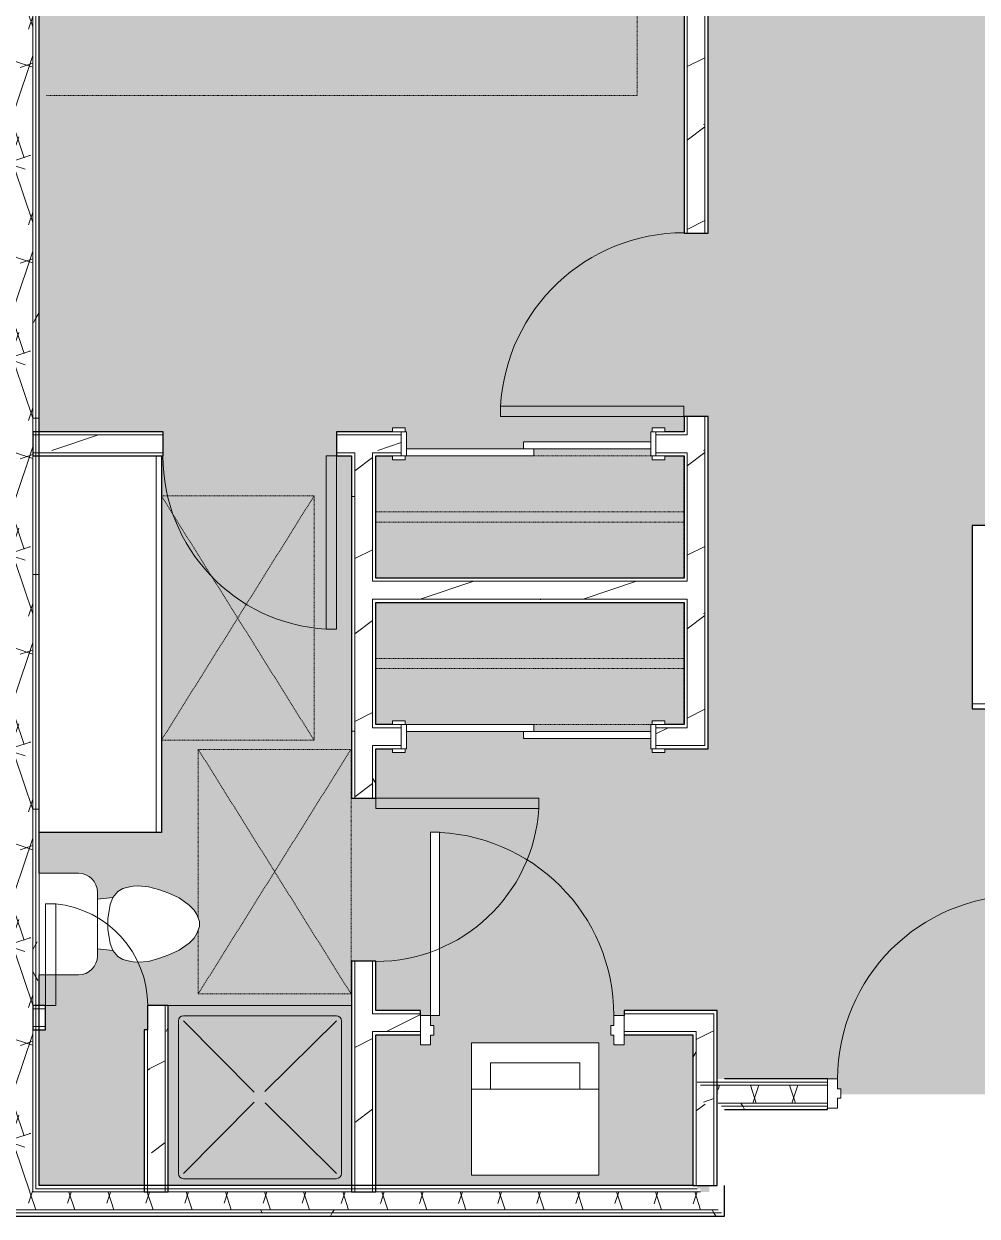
# Model space of a CAD drawing. Header units: inches. Extents: x -4830 to -235, y 9551 to 12852.
# Drawn here: x -2935.5 to -2748.3, y 11716.6 to 11950.7 of the extents above; entities that cross this region are included whole.
import ezdxf

# ---------------------------------------------------------------- set-up
doc = ezdxf.new("R2010")
doc.units = ezdxf.units.IN
doc.header["$MEASUREMENT"] = 0
doc.linetypes.add('Dash', pattern=[0.25, 0.125, -0.125])
for name, color, linetype, lineweight in [('0-1', 7, 'Continuous', 5), ('0-2', 7, 'Continuous', 9), ('0-3', 8, 'Continuous', 9), ('A-AREA-PATT-3', 41, 'Continuous', 9), ('A-DOOR-1', 7, 'Continuous', 9), ('A-DOOR-2', 50, 'Continuous', 13), ('A-DOOR-FRAM-1', 50, 'Continuous', 13), ('A-GENM-HDLN-1', 7, 'Dash', 9), ('A-WALL-1', 250, 'Continuous', 25), ('A-WALL-2', 7, 'Continuous', 9), ('A-WALL-PATT-1', 7, 'Continuous', 9), ('A-WALL-PATT-2', 8, 'Continuous', 9), ('A-WALL-PATT-3', 253, 'Continuous', 9), ('I-FURN-1', 7, 'Continuous', 9), ('I-FURN-HDLN-1', 7, 'Dash', 9), ('I-WALL-1', 250, 'Continuous', 25), ('P-SANR-FIXT-1', 7, 'Continuous', 9), ('Q-CASE-1', 250, 'Continuous', 25), ('Q-CASE-2', 7, 'Continuous', 9), ('Q-CASE-HDLN-1', 7, 'Dash', 9)]:
    doc.layers.add(name, color=color, linetype=linetype, lineweight=lineweight)
pattern_1 = [(0, (0, 0), (61.44, 15.36), [2.534, -43.546, 2.534, -43.546, -245.76]), (0, (0, 0), (61.44, 15.36), [-92.16, 2.534, -89.626, 2.534, -43.546, -107.52]), (0, (0, 0), (61.44, 15.36), [-230.4, 2.534, -28.186, 2.534, -74.266]), (120, (23.04, 7.68), (-44.02215, 45.5286), [2.534, -43.546, 2.534, -43.546, -245.76]), (120, (23.04, 7.68), (-44.02215, 45.5286), [-92.16, 2.534, -89.626, 2.534, -43.546, -107.52]), (120, (23.04, 7.68), (-44.02215, 45.5286), [-230.4, 2.534, -28.186, 2.534, -74.266]), (240, (30.72, 38.4), (-17.41785, -60.8886), [2.534, -43.546, 2.534, -43.546, -245.76]), (240, (30.72, 38.4), (-17.41785, -60.8886), [-92.16, 2.534, -89.626, 2.534, -43.546, -107.52]), (240, (30.72, 38.4), (-17.41785, -60.8886), [-230.4, 2.534, -28.186, 2.534, -74.266])]
pattern_2 = [(216.87, (12.795, 31.987), (95.9612857, 63.9749714), [15.994, -143.942]), (206.565, (31.987, 22.391), (-31.986981, -31.986924), [35.763, -35.763]), (198.435, (31.987, 6.397), (-63.974746, -31.987128), [20.231, -80.922])]
pattern_3 = [(161.57, (0.96, 0.96), (-7.6802237, -0.0009796), [0, -54.643, 6.067, 0]), (18.43, (-0.96, 0.96), (-7.6802237, 0.0009796), [0, -54.643, 6.067, 0]), (108.43, (0.96, 0.96), (3.8382953, -19.2013653), [18.211, -42.499]), (71.57, (-0.96, 0.96), (3.8382953, 19.2013653), [18.211, -42.499])]

# ---------------------------------------------------------------- blocks, each defined once
blk = doc.blocks.new('OD_CW_Base Cabinet - OD_CW_Base Cabinet-1862371-FLOOR PLAN - 3RD FLOOR')
at = {"layer": 'Q-CASE-1'}
for p, q in [((109.34, 24), (0.74, 24)), ((0.74, 24), (0.74, -12)), ((109.34, -12), (109.34, 24)), ((0.74, -12), (109.34, -12))]:
    blk.add_line(p, q, dxfattribs=at)
at = {"layer": 'Q-CASE-2'}
for p, q in [((0.74, -11), (0.74, 24)), ((0.74, 24), (109.34, 24)), ((109.34, 24), (109.34, -11)), ((0.74, -12), (0.74, -11)), ((0.74, -11), (109.34, -11)), ((109.34, -11), (0.74, -11)), ((109.34, -11), (109.34, -12)), ((109.34, -12), (0.74, -12))]:
    blk.add_line(p, q, dxfattribs=at)
blk = doc.blocks.new('Single-Flush - 32_ x 84_-1372863-FLOOR PLAN - 3RD FLOOR')
at = {"layer": 'A-DOOR-1'}
blk.add_arc((16, -2.38), 32.07, 180, 266.4241, dxfattribs=at)
at = {"layer": 'A-DOOR-2'}
for p, q in [((14, -2.38), (14, -34.38)), ((16, -2.38), (14, -2.38)), ((16, -2.38), (16, -34.38)), ((16, -34.38), (14, -34.38))]:
    blk.add_line(p, q, dxfattribs=at)
blk = doc.blocks.new('Stacked Washer and Dryer - 26_x25_ - Private-1352637-FLOOR PLAN - 3RD FLOOR')
at = {"layer": 'P-SANR-FIXT-1'}
for p, q in [((0, 12.5), (26, 12.5)), ((0, 12.5), (0, -12.5)), ((16.90625, 12.5), (16.90625, -12.5)), ((26, 12.5), (26, -12.5)), ((16.90625, 8.75), (22.09375, 8.75)), ((22.09375, 8.75), (22.09375, -8.75)), ((22.09375, -8.75), (16.90625, -8.75)), ((26, -12.5), (0, -12.5))]:
    blk.add_line(p, q, dxfattribs=at)
blk = doc.blocks.new('Single-Flush - 36_ x 84_-1372824-FLOOR PLAN - 3RD FLOOR')
at = {"layer": 'A-DOOR-1'}
blk.add_arc((18, -2.38), 36.07, 180, 266.8211, dxfattribs=at)
at = {"layer": 'A-DOOR-2'}
for p, q in [((16, -2.38), (16, -38.39)), ((18, -2.38), (16, -2.38)), ((18, -2.38), (18, -38.39)), ((18, -38.39), (16, -38.39))]:
    blk.add_line(p, q, dxfattribs=at)
blk = doc.blocks.new('Single-Flush - 34_ x 84_-1372834-FLOOR PLAN - 3RD FLOOR')
at = {"layer": 'A-DOOR-1'}
blk.add_arc((17, -2.38), 34.07, 180, 266.6343, dxfattribs=at)
at = {"layer": 'A-DOOR-2'}
for p, q in [((15, -2.38), (15, -36.38)), ((17, -2.38), (15, -2.38)), ((17, -2.38), (17, -36.38)), ((17, -36.38), (15, -36.38))]:
    blk.add_line(p, q, dxfattribs=at)
blk = doc.blocks.new('FOLDING_SLIDING CLOSET - 48_ x 80_-1372841-FLOOR PLAN - 3RD FLOOR')
at = {"layer": 'A-DOOR-1'}
for p, q in [((-26.75, 3.25), (-24.25, 3.25)), ((-26.75, 2.5), (-26.75, 3.25)), ((-24.25, 2.5), (-26.75, 2.5)), ((-24.25, 3.25), (-24.25, 2.5)), ((24.25, 3.25), (26.75, 3.25)), ((24.25, 2.5), (24.25, 3.25)), ((26.75, 2.5), (24.25, 2.5)), ((26.75, 3.25), (26.75, 2.5)), ((-26.75, -2.25), (-24.25, -2.25)), ((-26.75, -3), (-26.75, -2.25)), ((-24.25, -2.25), (-24.25, -3)), ((24.25, -2.25), (26.75, -2.25)), ((24.25, -3), (24.25, -2.25)), ((26.75, -2.25), (26.75, -3)), ((-24.25, -3), (-26.75, -3)), ((26.75, -3), (24.25, -3))]:
    blk.add_line(p, q, dxfattribs=at)
at = {"layer": 'A-DOOR-2'}
for p, q in [((-1, 0.5), (24, 0.5)), ((-1, -0.88), (-1, 0.5)), ((24, 0.5), (24, -0.88)), ((-24, -0.88), (1, -0.88)), ((-24, -2.25), (-24, -0.88)), ((1, -2.25), (-24, -2.25)), ((24, -0.88), (-1, -0.88)), ((1, -0.88), (1, -2.25))]:
    blk.add_line(p, q, dxfattribs=at)
at = {"layer": 'A-DOOR-FRAM-1'}
for p, q in [((-25, 2.5), (-24, 2.5)), ((-25, -2.25), (-25, 2.5)), ((-24, 2.5), (-24, -2.25)), ((24, 2.5), (25, 2.5)), ((24, -2.25), (24, 2.5)), ((25, 2.5), (25, -2.25)), ((-24, -2.25), (-25, -2.25)), ((25, -2.25), (24, -2.25))]:
    blk.add_line(p, q, dxfattribs=at)
blk = doc.blocks.new('Door-Passage-Single-Flush - 36_ x 84_-1699263-FLOOR PLAN - 3RD FLOOR')
at = {"layer": 'A-DOOR-1'}
blk.add_arc((18, -1.625), 36, 180, 270, dxfattribs=at)
at = {"layer": 'A-DOOR-2'}
for p, q in [((16.25, -1.625), (18, -1.625)), ((16.25, -37.625), (16.25, -1.625)), ((18, -1.625), (18, -37.625)), ((18, -37.625), (16.25, -37.625))]:
    blk.add_line(p, q, dxfattribs=at)
at = {"layer": 'A-DOOR-FRAM-1'}
for p, q in [((-20, 4.125), (-18, 4.125)), ((-20, -1.625), (-20, 4.125)), ((-18, 4.125), (-18, 2.1875)), ((18, 4.125), (20, 4.125)), ((18, 2.1875), (18, 4.125)), ((20, 4.125), (20, -1.625)), ((-18, 2.1875), (-17.375, 2.1875)), ((-18, 0.3125), (-18, -1.625)), ((-17.375, 0.3125), (-18, 0.3125)), ((-17.375, 2.1875), (-17.375, 0.3125)), ((17.375, 2.1875), (18, 2.1875)), ((17.375, 0.3125), (17.375, 2.1875)), ((18, 0.3125), (17.375, 0.3125)), ((18, -1.625), (18, 0.3125)), ((-18, -1.625), (-20, -1.625)), ((20, -1.625), (18, -1.625))]:
    blk.add_line(p, q, dxfattribs=at)
blk = doc.blocks.new('OD_CW_Base Cabinet - OD_CW_Base Cabinet-1869802-FLOOR PLAN - 3RD FLOOR')
at = {"layer": 'Q-CASE-1'}
for p, q in [((0.74, -24), (0.74, 0)), ((0.74, 0), (74.66, 0)), ((74.66, 0), (74.66, -24)), ((74.66, -24), (0.74, -24))]:
    blk.add_line(p, q, dxfattribs=at)
at = {"layer": 'Q-CASE-2'}
for p, q in [((0.74, -1), (0.74, 0)), ((0.74, 0), (74.66, 0)), ((74.66, -1), (0.74, -1)), ((0.74, -24), (0.74, -1)), ((0.74, -1), (74.66, -1)), ((74.66, 0), (74.66, -1)), ((74.66, -1), (74.66, -24)), ((74.66, -24), (0.74, -24))]:
    blk.add_line(p, q, dxfattribs=at)
blk = doc.blocks.new('Toilet-Domestic-3D - Toilet-Domestic-3D-1372870-FLOOR PLAN - 3RD FLOOR')
at = {"layer": 'P-SANR-FIXT-1'}
for p, q in [((-1.87, 11.5), (-0.5, 12)), ((-0.5, 12), (0.5, 12)), ((0.5, 12), (1.87, 11.5)), ((-5.13, 8), (-3.74, 10)), ((-3.74, 10), (-2.74, 11)), ((-2.74, 11), (-1.87, 11.5)), ((1.87, 11.5), (2.74, 11)), ((2.74, 11), (3.74, 10)), ((3.74, 10), (5.13, 8)), ((-6.06, 6), (-5.13, 8)), ((5.13, 8), (6.06, 6)), ((-6.79, 4), (-6.06, 6)), ((6.06, 6), (6.79, 4)), ((-7.33, 1.99), (-6.79, 4)), ((6.79, 4), (7.33, 1.99)), ((-7.5, 0), (-7.33, 1.99)), ((7.33, 1.99), (7.5, 0)), ((-7.41, -1), (-7.5, 0)), ((-7.24, -2), (-7.41, -1)), ((-6.97, -3), (-7.24, -2)), ((7.24, -2), (6.97, -3)), ((7.41, -1), (7.24, -2)), ((7.5, 0), (7.41, -1)), ((-6.4, -4), (-6.97, -3)), ((-5.21, -5), (-6.4, -4)), ((6.4, -4), (5.21, -5)), ((6.97, -3), (6.4, -4)), ((-3.84, -5.5), (-5.21, -5)), ((-4.86, -8.02), (-5.21, -5)), ((-1, -6), (-3.84, -5.5)), ((1, -6), (-1, -6)), ((3.84, -5.5), (1, -6)), ((5.21, -5), (3.84, -5.5)), ((4.86, -8.02), (5.21, -5)), ((6.25, -8.02), (-6.25, -8.02)), ((-9.98, -11.75), (-9.98, -19.48)), ((9.98, -19.48), (9.98, -11.75)), ((-9.98, -19.48), (9.98, -19.48))]:
    blk.add_line(p, q, dxfattribs=at)
for centre, start, end in [((-6.25, -11.75), 90, 180), ((6.25, -11.75), 0, 90)]:
    blk.add_arc(centre, 3.73, start, end, dxfattribs=at)
blk = doc.blocks.new('Shower Base-3D - 36_ x 36_-V48-FLOOR PLAN - 3RD FLOOR')
at = {"layer": 'P-SANR-FIXT-1'}
for p, q in [((18, 18), (-18, 18)), ((-16, -15), (-16, 15)), ((-15, 16), (15, 16)), ((-1.12, 1), (-15, 15)), ((0.97, 1.14), (15, 15)), ((16, 15), (16, -15)), ((-1.13, -0.98), (-15, -15)), ((1.01, -1.11), (15, -15)), ((15, -16), (-15, -16))]:
    blk.add_line(p, q, dxfattribs=at)
for centre, start, end in [((-15, 15), 90, 180), ((15, 15), 360, 90), ((-15, -15), 180, 270), ((15, -15), 270, 0)]:
    blk.add_arc(centre, 1, start, end, dxfattribs=at)
blk = doc.blocks.new('OD_CW_Closet - OD_CW_Closet-V49-FLOOR PLAN - 3RD FLOOR')
at = {"layer": 'Q-CASE-HDLN-1'}
for p, q in [((4.5, 24), (0.74, 24)), ((0.74, 24), (0.74, 0)), ((30.25, 24), (7.25, 24)), ((61.26, 24), (58, 24)), ((61.26, 0), (61.26, 24)), ((0.74, 13), (61.26, 13)), ((0.74, 11), (61.26, 11)), ((0.74, 0), (61.26, 0))]:
    blk.add_line(p, q, dxfattribs=at)
blk = doc.blocks.new('ADA Clearances - 30_x48_-V50-FLOOR PLAN - 3RD FLOOR')
at = {"layer": 'A-GENM-HDLN-1'}
for p, q in [((15, -24), (-15, 24)), ((-15, -24), (15, 24)), ((15, 24), (-15, 24)), ((-15, 24), (-15, -24)), ((15, 11.42), (15, 24)), ((15, -24), (15, 9.18)), ((-15, -24), (15, -24))]:
    blk.add_line(p, q, dxfattribs=at)
blk = doc.blocks.new('ADA Clearances - 30_x48_-V51-FLOOR PLAN - 3RD FLOOR')
at = {"layer": 'A-GENM-HDLN-1'}
for p, q in [((15, -24), (-15, 24)), ((-15, -24), (15, 24)), ((15, 24), (-15, 24)), ((-15, 24), (-15, -24)), ((-15, -24), (15, -24))]:
    blk.add_line(p, q, dxfattribs=at)
blk = doc.blocks.new('Single-Flush - CLOSET-1720256-FLOOR PLAN - 3RD FLOOR')
at = {"layer": 'A-DOOR-1'}
blk.add_arc((10, -2.38), 20.07, 180, 264.2799, dxfattribs=at)
at = {"layer": 'A-DOOR-2'}
for p, q in [((8, -2.38), (8, -22.34)), ((10, -2.38), (8, -2.38)), ((10, -2.38), (10, -22.34)), ((10, -22.34), (8, -22.34))]:
    blk.add_line(p, q, dxfattribs=at)
blk = doc.blocks.new('OD_CW_Closet - OD_CW_Closet-V52-FLOOR PLAN - 3RD FLOOR')
at = {"layer": 'Q-CASE-HDLN-1'}
for p, q in [((61.26, 24), (0.74, 24)), ((0.74, 24), (0.74, 0)), ((61.26, 0), (61.26, 24)), ((0.74, 13), (61.26, 13)), ((0.74, 11), (61.26, 11)), ((0.74, 0), (4.5, 0)), ((7.25, 0), (30.25, 0)), ((58, 0), (61.26, 0))]:
    blk.add_line(p, q, dxfattribs=at)
blk = doc.blocks.new('FOLDING_SLIDING CLOSET - 48_ x 80_-1372832-FLOOR PLAN - 3RD FLOOR')
at = {"layer": 'A-DOOR-1'}
for p, q in [((-24.25, 3), (-26.75, 3)), ((-26.75, 3), (-26.75, 2.25)), ((-24.25, 2.25), (-24.25, 3)), ((26.75, 3), (24.25, 3)), ((24.25, 3), (24.25, 2.25)), ((26.75, 2.25), (26.75, 3)), ((-26.75, 2.25), (-24.25, 2.25)), ((24.25, 2.25), (26.75, 2.25)), ((-24.25, -2.5), (-26.75, -2.5)), ((-26.75, -2.5), (-26.75, -3.25)), ((-26.75, -3.25), (-24.25, -3.25)), ((-24.25, -3.25), (-24.25, -2.5)), ((26.75, -2.5), (24.25, -2.5)), ((24.25, -2.5), (24.25, -3.25)), ((24.25, -3.25), (26.75, -3.25)), ((26.75, -3.25), (26.75, -2.5))]:
    blk.add_line(p, q, dxfattribs=at)
at = {"layer": 'A-DOOR-2'}
for p, q in [((1, 2.25), (-24, 2.25)), ((-24, 2.25), (-24, 0.87)), ((-24, 0.87), (1, 0.87)), ((24, 0.87), (-1, 0.87)), ((-1, 0.87), (-1, -0.5)), ((1, 0.87), (1, 2.25)), ((24, -0.5), (24, 0.87)), ((-1, -0.5), (24, -0.5))]:
    blk.add_line(p, q, dxfattribs=at)
at = {"layer": 'A-DOOR-FRAM-1'}
for p, q in [((-24, 2.25), (-25, 2.25)), ((-25, 2.25), (-25, -2.5)), ((-24, -2.5), (-24, 2.25)), ((24, 2.25), (24, -2.5)), ((25, 2.25), (24, 2.25)), ((25, -2.5), (25, 2.25)), ((-25, -2.5), (-24, -2.5)), ((24, -2.5), (25, -2.5))]:
    blk.add_line(p, q, dxfattribs=at)
blk = doc.blocks.new('Bed-Standard - King 78_ x 80_-1242963-FLOOR PLAN - 3RD FLOOR')
at = {"layer": 'I-FURN-1'}
for p, q in [((49.69, 38.2), (-28.31, 38.2)), ((-28.31, 38.2), (-28.31, -41.8)), ((49.69, -41.8), (49.69, 38.2)), ((-25.31, 36.2), (-25.31, 24.2)), ((-25.31, 36.2), (46.69, 36.2)), ((46.69, 36.2), (46.69, 24.2)), ((49.69, 24.2), (-28.31, 17.63)), ((-25.31, 24.2), (46.69, 24.2)), ((-28.31, -41.8), (49.69, -41.8))]:
    blk.add_line(p, q, dxfattribs=at)
at = {"layer": 'I-FURN-HDLN-1'}
for p, q in [((-64.31, 38.2), (-64.31, -77.8)), ((73.69, -77.8), (73.69, 38.2)), ((-64.31, -77.8), (73.69, -77.8))]:
    blk.add_line(p, q, dxfattribs=at)
blk = doc.blocks.new('CTR - 1st Phase - Unit Layouts_rvt-1-FLOOR PLAN - 3RD FLOOR')
at = {"layer": 'A-WALL-PATT-1'}
h = blk.add_hatch(dxfattribs=at)
h.set_pattern_fill('FP_1', color=256, style=0, pattern_type=2)
h.set_pattern_definition(pattern_1)
h.paths.add_polyline_path([(-2805.25, 11813.16), (-2805.25, 11837.79), (-2805.87, 11837.79), (-2805.87, 11813.16)], flags=0)
h.paths.add_polyline_path([(-2805.87, 11841.29), (-2805.25, 11841.29), (-2805.25, 11866.54), (-2805.87, 11866.54), (-2805.87, 11841.91)], flags=0)
h.paths.add_polyline_path([(-2805.25, 11870.04), (-2805.25, 11873.66), (-2805.87, 11873.66), (-2805.87, 11870.04)], flags=0)
h.paths.add_polyline_path([(-2805.25, 11909.66), (-2805.25, 12110.34), (-2805.87, 12110.34), (-2805.87, 11909.66)], flags=0)
h = blk.add_hatch(dxfattribs=at)
h.set_pattern_fill('FP_1', color=256, style=0, pattern_type=2)
h.set_pattern_definition(pattern_1)
h.paths.add_polyline_path([(-2801.12, 11809.04), (-2801.12, 11873.66), (-2801.75, 11873.66), (-2801.75, 11809.04), (-2801.16, 11809.04)], flags=0)
h.paths.add_polyline_path([(-2801.12, 11909.66), (-2801.12, 12110.34), (-2801.75, 12110.34), (-2801.75, 11909.66)], flags=0)
h = blk.add_hatch(dxfattribs=at)
h.set_pattern_fill('FP_1', color=256, style=0, pattern_type=2)
h.set_pattern_definition(pattern_1)
h.paths.add_polyline_path([(-2870.52, 11722.64), (-2870.52, 11766.71), (-2871.15, 11766.71), (-2871.15, 11722.64), (-2870.54, 11722.64)], flags=0)
h.paths.add_polyline_path([(-2871.15, 11798.71), (-2870.52, 11798.71), (-2870.52, 11865.91), (-2871.15, 11865.91), (-2871.15, 11805.6)], flags=0)
h = blk.add_hatch(dxfattribs=at)
h.set_pattern_fill('FP_1', color=256, style=0, pattern_type=2)
h.set_pattern_definition(pattern_1)
h.paths.add_polyline_path([(-2867.02, 11722.64), (-2866.4, 11722.64), (-2866.4, 11752.89), (-2867.02, 11752.89), (-2867.02, 11752.64)], flags=0)
h.paths.add_polyline_path([(-2866.4, 11756.39), (-2866.4, 11766.71), (-2867.02, 11766.71), (-2867.02, 11756.39)], flags=0)
h.paths.add_polyline_path([(-2867.02, 11798.71), (-2866.4, 11798.71), (-2866.4, 11809.04), (-2867.02, 11809.04), (-2867.02, 11805.6)], flags=0)
h.paths.add_polyline_path([(-2866.4, 11812.54), (-2866.4, 11837.79), (-2867.02, 11837.79), (-2867.02, 11812.54)], flags=0)
h.paths.add_polyline_path([(-2866.4, 11841.29), (-2866.4, 11865.91), (-2867.02, 11865.91), (-2867.02, 11841.29)], flags=0)
h = blk.add_hatch(dxfattribs=at)
h.set_pattern_fill('FP_1', color=256, style=0, pattern_type=2)
h.set_pattern_definition(pattern_1)
h.paths.add_polyline_path([(-2828.02, 11837.16), (-2805.87, 11837.16), (-2805.87, 11837.79), (-2866.4, 11837.79), (-2866.4, 11837.16), (-2835.39, 11837.16)], flags=0)
h = blk.add_hatch(dxfattribs=at)
h.set_pattern_fill('FP_1', color=256, style=0, pattern_type=2)
h.set_pattern_definition(pattern_1)
h.paths.add_polyline_path([(-2907.77, 11722.64), (-2907.15, 11722.64), (-2907.15, 11757.99), (-2907.77, 11757.99), (-2907.77, 11752.89)], flags=0)
h = blk.add_hatch(dxfattribs=at)
h.set_pattern_fill('FP_1', color=256, style=0, pattern_type=2)
h.set_pattern_definition(pattern_1)
h.paths.add_polyline_path([(-2804.12, 11722.64), (-2803.5, 11722.64), (-2803.5, 11752.26), (-2804.12, 11752.26), (-2804.12, 11722.86)], flags=0)
at = {"layer": 'A-WALL-PATT-2'}
h = blk.add_hatch(dxfattribs=at)
h.set_pattern_fill('FP_2', color=256, style=0, pattern_type=2)
h.set_pattern_definition(pattern_2)
h.paths.add_polyline_path([(-2801.75, 11812.54), (-2801.75, 11873.66), (-2805.25, 11873.66), (-2805.23, 11812.54)], flags=0)
h.paths.add_polyline_path([(-2805.25, 11909.66), (-2801.75, 11909.66), (-2801.75, 12110.34), (-2805.25, 12110.34), (-2805.25, 11959.22)], flags=0)
h = blk.add_hatch(dxfattribs=at)
h.set_pattern_fill('FP_2', color=256, style=0, pattern_type=2)
h.set_pattern_definition(pattern_2)
h.paths.add_polyline_path([(-2805.25, 11866.54), (-2805.25, 11870.04), (-2811.39, 11870.04), (-2811.39, 11866.54), (-2805.87, 11866.54)], flags=0)
h.paths.add_polyline_path([(-2861.39, 11866.54), (-2861.39, 11870.04), (-2874.15, 11870.04), (-2874.15, 11866.54), (-2863.14, 11866.54)], flags=0)
h.paths.add_polyline_path([(-2908.15, 11866.54), (-2908.15, 11870.04), (-2932.52, 11870.04), (-2932.52, 11866.54), (-2909.52, 11866.54)], flags=0)
h = blk.add_hatch(dxfattribs=at)
h.set_pattern_fill('FP_2', color=256, style=0, pattern_type=2)
h.set_pattern_definition(pattern_2)
h.paths.add_polyline_path([(-2870.52, 11721.39), (-2867.02, 11721.39), (-2867.02, 11766.71), (-2870.52, 11766.71), (-2870.52, 11754.39)], flags=0)
h.paths.add_polyline_path([(-2867.02, 11798.71), (-2867.02, 11866.54), (-2870.52, 11866.54), (-2870.52, 11798.71)], flags=0)
h = blk.add_hatch(dxfattribs=at)
h.set_pattern_fill('FP_2', color=256, style=0, pattern_type=2)
h.set_pattern_definition(pattern_2)
h.paths.add_polyline_path([(-2805.87, 11837.79), (-2805.25, 11837.79), (-2805.25, 11841.29), (-2867.02, 11841.29), (-2867.02, 11837.79), (-2828.02, 11837.79)], flags=0)
h = blk.add_hatch(dxfattribs=at)
h.set_pattern_fill('FP_2', color=256, style=0, pattern_type=2)
h.set_pattern_definition(pattern_2)
h.paths.add_polyline_path([(-2811.39, 11809.04), (-2801.75, 11809.04), (-2801.75, 11812.54), (-2811.39, 11812.54)], flags=0)
h.paths.add_polyline_path([(-2861.39, 11809.04), (-2861.39, 11812.54), (-2867.02, 11812.54), (-2867.02, 11809.04), (-2863.14, 11809.04)], flags=0)
h = blk.add_hatch(dxfattribs=at)
h.set_pattern_fill('FP_2', color=256, style=0, pattern_type=2)
h.set_pattern_definition(pattern_2)
h.paths.add_polyline_path([(-2907.77, 11721.39), (-2907.77, 11757.99), (-2911.27, 11757.99), (-2911.27, 11721.39)], flags=0)
h = blk.add_hatch(dxfattribs=at)
h.set_pattern_fill('FP_2', color=256, style=0, pattern_type=2)
h.set_pattern_definition(pattern_2)
h.paths.add_polyline_path([(-2817.64, 11752.89), (-2800, 11752.89), (-2800, 11756.39), (-2817.64, 11756.39), (-2817.64, 11754.08)], flags=0)
h.paths.add_polyline_path([(-2866.4, 11752.89), (-2857.64, 11752.89), (-2857.64, 11756.39), (-2867.02, 11756.34), (-2867.02, 11752.89)], flags=0)
h = blk.add_hatch(dxfattribs=at)
h.set_pattern_fill('FP_2', color=256, style=0, pattern_type=2)
h.set_pattern_definition(pattern_2)
h.paths.add_polyline_path([(-2803.5, 11722.64), (-2800, 11722.64), (-2800, 11752.89), (-2803.5, 11752.89), (-2803.5, 11728.79)], flags=0)
at = {"layer": 'A-WALL-1'}
for p, q in [((-2805.87, 12110.34), (-2805.87, 11909.66)), ((-2801.12, 11909.66), (-2801.12, 12110.34)), ((-2805.87, 11909.66), (-2801.12, 11909.66)), ((-2805.87, 11873.66), (-2805.87, 11870.66)), ((-2801.12, 11873.66), (-2805.87, 11873.66)), ((-2801.12, 11813.16), (-2801.12, 11873.66)), ((-2908.15, 11870.66), (-2933.77, 11870.66)), ((-2933.77, 11870.66), (-2933.77, 11865.91)), ((-2908.15, 11865.91), (-2908.15, 11870.66)), ((-2863.14, 11870.66), (-2874.15, 11870.66)), ((-2874.15, 11870.66), (-2874.15, 11865.91)), ((-2805.87, 11870.66), (-2809.64, 11870.66)), ((-2933.77, 11865.91), (-2932.52, 11865.91)), ((-2908.52, 11865.91), (-2908.15, 11865.91)), ((-2874.15, 11865.91), (-2871.15, 11865.91)), ((-2871.15, 11865.91), (-2871.15, 11798.71)), ((-2866.4, 11841.91), (-2866.4, 11865.91)), ((-2866.4, 11865.91), (-2863.14, 11865.91)), ((-2809.64, 11865.91), (-2805.87, 11865.91)), ((-2805.87, 11865.91), (-2805.87, 11841.91)), ((-2805.87, 11841.91), (-2866.4, 11841.91)), ((-2866.4, 11813.16), (-2866.4, 11837.16)), ((-2866.4, 11837.16), (-2805.87, 11837.16)), ((-2805.87, 11837.16), (-2805.87, 11813.16)), ((-2863.14, 11813.16), (-2866.4, 11813.16)), ((-2805.87, 11813.16), (-2809.64, 11813.16)), ((-2801.12, 11809.04), (-2801.12, 11813.16)), ((-2866.4, 11808.41), (-2863.14, 11808.41)), ((-2866.4, 11798.71), (-2866.4, 11808.41)), ((-2809.64, 11808.41), (-2801.12, 11808.41)), ((-2801.12, 11808.41), (-2801.12, 11809.04)), ((-2871.15, 11798.71), (-2866.4, 11798.71)), ((-2866.4, 11766.71), (-2871.15, 11766.71)), ((-2871.15, 11766.71), (-2871.15, 11721.39)), ((-2866.4, 11757.01), (-2866.4, 11766.71)), ((-2931.27, 11757.99), (-2933.77, 11757.99)), ((-2933.77, 11757.99), (-2933.77, 11753.24)), ((-2931.27, 11753.24), (-2931.27, 11757.99)), ((-2907.15, 11757.99), (-2911.27, 11757.99)), ((-2911.27, 11757.99), (-2911.27, 11753.24)), ((-2907.15, 11721.39), (-2907.15, 11757.99)), ((-2857.64, 11757.01), (-2866.4, 11757.01)), ((-2857.64, 11756.01), (-2857.64, 11757.01)), ((-2799.37, 11757.01), (-2817.64, 11757.01)), ((-2817.64, 11757.01), (-2817.64, 11756.01)), ((-2799.37, 11756.39), (-2799.37, 11757.01)), ((-2799.37, 11752.26), (-2799.37, 11756.39)), ((-2933.77, 11753.24), (-2931.27, 11753.24)), ((-2911.27, 11753.24), (-2911.9, 11753.24)), ((-2911.9, 11753.24), (-2911.9, 11721.39)), ((-2866.4, 11721.39), (-2866.4, 11752.26)), ((-2866.4, 11752.26), (-2857.64, 11752.26)), ((-2817.64, 11752.26), (-2804.12, 11752.26)), ((-2804.12, 11752.26), (-2804.12, 11722.64)), ((-2799.37, 11722.64), (-2799.37, 11752.26)), ((-2804.12, 11722.64), (-2799.37, 11722.64)), ((-2911.9, 11721.39), (-2907.15, 11721.39)), ((-2871.15, 11721.39), (-2866.4, 11721.39))]:
    blk.add_line(p, q, dxfattribs=at)
at = {"layer": 'A-WALL-2'}
for p, q in [((-2805.25, 11909.66), (-2805.25, 12110.34)), ((-2801.75, 11909.66), (-2801.75, 12110.34)), ((-2805.25, 11870.04), (-2805.25, 11873.66)), ((-2801.75, 11813.16), (-2801.75, 11873.66)), ((-2933.77, 11870.04), (-2908.15, 11870.04)), ((-2874.15, 11870.04), (-2861.39, 11870.04)), ((-2811.39, 11870.04), (-2805.87, 11870.04)), ((-2805.25, 11870.04), (-2805.87, 11870.04)), ((-2933.77, 11866.54), (-2908.15, 11866.54)), ((-2874.15, 11866.54), (-2870.52, 11866.54)), ((-2870.52, 11865.91), (-2870.52, 11866.54)), ((-2870.52, 11865.91), (-2870.52, 11798.71)), ((-2867.02, 11865.91), (-2867.02, 11866.54)), ((-2867.02, 11866.54), (-2861.39, 11866.54)), ((-2867.02, 11865.91), (-2867.02, 11841.29)), ((-2811.39, 11866.54), (-2805.87, 11866.54)), ((-2805.25, 11866.54), (-2805.87, 11866.54)), ((-2805.25, 11841.29), (-2805.25, 11866.54)), ((-2867.02, 11841.29), (-2866.4, 11841.29)), ((-2866.4, 11841.29), (-2805.87, 11841.29)), ((-2805.25, 11841.29), (-2805.87, 11841.29)), ((-2867.02, 11837.79), (-2867.02, 11812.54)), ((-2867.02, 11837.79), (-2866.4, 11837.79)), ((-2866.4, 11837.79), (-2805.87, 11837.79)), ((-2805.25, 11837.79), (-2805.87, 11837.79)), ((-2805.25, 11813.16), (-2805.25, 11837.79)), ((-2805.25, 11813.16), (-2805.25, 11812.54)), ((-2801.75, 11813.16), (-2801.75, 11812.54)), ((-2867.02, 11812.54), (-2866.4, 11812.54)), ((-2861.39, 11812.54), (-2866.4, 11812.54)), ((-2805.25, 11812.54), (-2811.39, 11812.54)), ((-2801.75, 11812.54), (-2801.75, 11809.04)), ((-2867.02, 11809.04), (-2866.4, 11809.04)), ((-2867.02, 11809.04), (-2867.02, 11798.71)), ((-2861.39, 11809.04), (-2866.4, 11809.04)), ((-2801.75, 11809.04), (-2811.39, 11809.04)), ((-2870.52, 11766.71), (-2870.52, 11721.39)), ((-2867.02, 11766.71), (-2867.02, 11756.39)), ((-2931.27, 11757.36), (-2933.77, 11757.36)), ((-2907.77, 11757.99), (-2907.77, 11721.39)), ((-2867.02, 11756.39), (-2866.4, 11756.39)), ((-2857.64, 11756.39), (-2866.4, 11756.39)), ((-2800, 11756.39), (-2817.64, 11756.39)), ((-2800, 11756.39), (-2800, 11752.89)), ((-2931.27, 11753.86), (-2933.77, 11753.86)), ((-2911.27, 11753.24), (-2911.27, 11721.39)), ((-2867.02, 11752.89), (-2867.02, 11721.39)), ((-2867.02, 11752.89), (-2866.4, 11752.89)), ((-2857.64, 11752.89), (-2866.4, 11752.89)), ((-2803.5, 11752.89), (-2817.64, 11752.89)), ((-2803.5, 11752.89), (-2803.5, 11752.26)), ((-2803.5, 11752.26), (-2803.5, 11722.64)), ((-2800, 11752.89), (-2800, 11752.26)), ((-2800, 11752.26), (-2800, 11722.64))]:
    blk.add_line(p, q, dxfattribs=at)
at = {"layer": '0-2'}
for name, p, rotation in [('Bed-Standard - King 78_ x 80_-1242963-FLOOR PLAN - 3RD FLOOR', (-2892.88, 12000.98), 89.99999999996656), ('Single-Flush - 36_ x 84_-1372824-FLOOR PLAN - 3RD FLOOR', (-2803.5, 11891.66), 269.9999999999853), ('OD_CW_Base Cabinet - OD_CW_Base Cabinet-1869802-FLOOR PLAN - 3RD FLOOR', (-2908.52, 11866.65), 269.9999999999879), ('OD_CW_Closet - OD_CW_Closet-V52-FLOOR PLAN - 3RD FLOOR', (-2805.14, 11865.91), 180), ('ADA Clearances - 30_x48_-V51-FLOOR PLAN - 3RD FLOOR', (-2893.52, 11834.07), 180), ('OD_CW_Closet - OD_CW_Closet-V49-FLOOR PLAN - 3RD FLOOR', (-2805.14, 11837.16), 180), ('ADA Clearances - 30_x48_-V50-FLOOR PLAN - 3RD FLOOR', (-2886.27, 11784.29), 180), ('Single-Flush - 32_ x 84_-1372863-FLOOR PLAN - 3RD FLOOR', (-2868.77, 11782.71), 89.99999999998086), ('Door-Passage-Single-Flush - 36_ x 84_-1699263-FLOOR PLAN - 3RD FLOOR', (-2837.64, 11754.39), 180), ('Toilet-Domestic-3D - Toilet-Domestic-3D-1372870-FLOOR PLAN - 3RD FLOOR', (-2913.05, 11773.99), 269.9999999999866), ('Single-Flush - CLOSET-1720256-FLOOR PLAN - 3RD FLOOR', (-2921.27, 11755.61), 180), ('Stacked Washer and Dryer - 26_x25_ - Private-1352637-FLOOR PLAN - 3RD FLOOR', (-2835.1, 11724.68), 89.99999999999444)]:
    blk.add_blockref(name, p, dxfattribs=dict(at, rotation=rotation))
for name, p in [('FOLDING_SLIDING CLOSET - 48_ x 80_-1372841-FLOOR PLAN - 3RD FLOOR', (-2836.39, 11868.16)), ('Single-Flush - 34_ x 84_-1372834-FLOOR PLAN - 3RD FLOOR', (-2891.15, 11868.29)), ('OD_CW_Base Cabinet - OD_CW_Base Cabinet-1862371-FLOOR PLAN - 3RD FLOOR', (-2750.04, 11828.26)), ('FOLDING_SLIDING CLOSET - 48_ x 80_-1372832-FLOOR PLAN - 3RD FLOOR', (-2836.39, 11810.91)), ('Shower Base-3D - 36_ x 36_-V48-FLOOR PLAN - 3RD FLOOR', (-2889.15, 11739.99))]:
    blk.add_blockref(name, p, dxfattribs=at)
blk = doc.blocks.new('HOLLOW METAL - UNIT DOOR-1956233-FLOOR PLAN - 3RD FLOOR')
at = {"layer": 'A-DOOR-1'}
blk.add_arc((18, 3.25), 36, 90, 180, dxfattribs=at)
at = {"layer": 'A-DOOR-2'}
for p, q in [((18, 39.25), (16.25, 39.25)), ((16.25, 39.25), (16.25, 3.25)), ((18, 3.25), (18, 39.25)), ((16.25, 3.25), (18, 3.25))]:
    blk.add_line(p, q, dxfattribs=at)
at = {"layer": 'A-DOOR-FRAM-1'}
for p, q in [((-18, 3.25), (-20, 3.25)), ((-20, 3.25), (-20, -2.5)), ((-18, 1.3125), (-18, 3.25)), ((18, 3.25), (18, 1.3125)), ((20, 3.25), (18, 3.25)), ((20, -2.5), (20, 3.25)), ((-17.375, 1.3125), (-18, 1.3125)), ((-17.375, -0.5625), (-17.375, 1.3125)), ((18, 1.3125), (17.375, 1.3125)), ((17.375, 1.3125), (17.375, -0.5625)), ((-18, -2.5), (-18, -0.5625)), ((-18, -0.5625), (-17.375, -0.5625)), ((17.375, -0.5625), (18, -0.5625)), ((18, -0.5625), (18, -2.5)), ((-20, -2.5), (-18, -2.5)), ((18, -2.5), (20, -2.5))]:
    blk.add_line(p, q, dxfattribs=at)
blk = doc.blocks.new('CTR - 1st Phase - Common Walls_rvt-1-FLOOR PLAN - 3RD FLOOR')
at = {"layer": 'A-AREA-PATT-3'}
h = blk.add_hatch(color=256, dxfattribs=at)
h.paths.add_polyline_path([(-2800.9, 11721.39), (-2800.9, 11722.64), (-2803.27, 11722.64), (-2803.27, 11722.01), (-2802.65, 11722.01), (-2802.65, 11721.39)], flags=0)
h.paths.add_polyline_path([(-2713.14, 11722.64), (-2694.95, 11722.64), (-2694.95, 11724.64), (-2730.7, 11724.64), (-2730.7, 11722.64), (-2721.55, 11722.64)], flags=0)
h.paths.add_polyline_path([(-2739.7, 11743.59), (-2741.45, 11743.59), (-2741.45, 11779.59), (-2739.7, 11779.59), (-2739.7, 11744.84)], flags=0)
h.paths.add_polyline_path([(-2916.25, 11722.64), (-2911.9, 11722.64), (-2911.9, 11753.24), (-2911.27, 11753.24), (-2911.27, 11757.99), (-2907.15, 11757.99), (-2907.15, 11722.64), (-2871.15, 11722.64), (-2871.15, 11766.71), (-2866.4, 11766.71), (-2866.4, 11757.01), (-2857.64, 11757.01), (-2857.64, 11756.01), (-2855.64, 11756.01), (-2855.64, 11754.08), (-2855.01, 11754.08), (-2855.01, 11752.2), (-2855.64, 11752.2), (-2855.64, 11750.26), (-2857.64, 11750.26), (-2857.64, 11752.26), (-2866.4, 11752.26), (-2866.4, 11722.64), (-2804.12, 11722.64), (-2804.12, 11752.26), (-2817.64, 11752.2), (-2817.64, 11750.26), (-2819.64, 11750.26), (-2819.64, 11752.2), (-2820.26, 11752.2), (-2820.26, 11754.08), (-2819.64, 11754.08), (-2819.64, 11756.01), (-2817.64, 11756.01), (-2817.64, 11757.01), (-2799.37, 11757.01), (-2799.37, 11743.59), (-2775.7, 11743.59), (-2775.7, 11741.65), (-2775.07, 11741.65), (-2775.07, 11740.59), (-2740.32, 11740.59), (-2740.32, 11741.65), (-2739.7, 11741.65), (-2739.7, 11743.59), (-2730.7, 11743.59), (-2730.7, 11754.64), (-2694.95, 11754.64), (-2694.95, 11746.64), (-2664.7, 11746.64), (-2664.7, 11761.17), (-2665.07, 11761.17), (-2665.07, 11785.17), (-2664.7, 11785.17), (-2664.7, 11816.26), (-2722.7, 11816.26), (-2722.75, 11814.78), (-2722.9, 11814.64), (-2723.79, 11814.62), (-2723.79, 11814.39), (-2726.41, 11814.39), (-2726.41, 11814.14), (-2727.01, 11814.14), (-2727.01, 11814.39), (-2727.6, 11814.39), (-2727.6, 11814.14), (-2728.19, 11814.14), (-2728.19, 11814.39), (-2728.78, 11814.39), (-2728.78, 11814.14), (-2729.37, 11814.14), (-2729.37, 11814.39), (-2729.96, 11814.39), (-2729.96, 11814.14), (-2730.55, 11814.14), (-2730.55, 11814.39), (-2740.04, 11814.39), (-2740.04, 11814.14), (-2741.74, 11814.14), (-2741.74, 11814.39), (-2745.61, 11814.39), (-2745.61, 11814.64), (-2746.5, 11814.64), (-2746.7, 11814.84), (-2746.7, 11816.26), (-2749.3, 11816.26), (-2749.3, 11852.26), (-2741.75, 11852.26), (-2741.75, 11859.34), (-2725.25, 11859.34), (-2725.25, 11852.26), (-2712.63, 11852.26), (-2712.63, 11859.34), (-2696.13, 11859.34), (-2696.13, 11852.26), (-2682.51, 11852.26), (-2682.51, 11859.34), (-2666.01, 11859.34), (-2666.01, 11852.26), (-2640.92, 11852.26), (-2640.9, 11853.04), (-2640.7, 11860.98), (-2640.7, 11965.7), (-2656.82, 11965.7), (-2656.82, 11983.7), (-2652.82, 11983.7), (-2652.82, 12019.7), (-2656.82, 12019.7), (-2656.82, 12037.7), (-2640.7, 12037.7), (-2640.7, 12076.46), (-2642.24, 12078.54), (-2642.24, 12080.06), (-2646.55, 12080.06), (-2646.55, 12109.71), (-2676.51, 12109.71), (-2676.51, 12113.09), (-2714.54, 12113.09), (-2714.54, 12109.71), (-2714.91, 12109.71), (-2714.91, 12113.09), (-2752.94, 12113.09), (-2752.94, 12109.71), (-2801.12, 12109.71), (-2801.12, 11909.66), (-2805.87, 11909.66), (-2805.87, 12077.44), (-2809.44, 12077.44), (-2809.44, 12082.19), (-2805.87, 12082.19), (-2805.87, 12109.71), (-2830.11, 12109.71), (-2830.11, 12113.59), (-2832.11, 12113.59), (-2832.11, 12114.15), (-2866.14, 12114.15), (-2866.14, 12113.59), (-2868.14, 12113.59), (-2868.14, 12109.81), (-2865.89, 12109.81), (-2865.89, 12082.19), (-2863.87, 12082.19), (-2863.87, 12077.44), (-2870.64, 12077.44), (-2870.64, 12109.81), (-2868.51, 12109.81), (-2868.51, 12113.09), (-2906.54, 12113.09), (-2906.54, 12109.71), (-2932.52, 12109.71), (-2932.52, 11870.66), (-2908.15, 11870.66), (-2908.15, 11865.91), (-2908.52, 11865.91), (-2908.52, 11791.99), (-2932.52, 11791.99), (-2932.52, 11783.97), (-2924.8, 11783.97), (-2923.83, 11783.84), (-2922.93, 11783.47), (-2922.16, 11782.87), (-2921.57, 11782.1), (-2921.2, 11781.2), (-2921.07, 11779.61), (-2921.07, 11778.85), (-2918.05, 11779.2), (-2917.05, 11780.39), (-2916.05, 11780.96), (-2914.54, 11781.32), (-2913.05, 11781.49), (-2911.06, 11781.32), (-2908.52, 11780.59), (-2906.94, 11780), (-2905.05, 11779.12), (-2903.05, 11777.73), (-2902.05, 11776.73), (-2901.55, 11775.86), (-2901.05, 11774.49), (-2901.05, 11773.49), (-2901.55, 11772.12), (-2902.05, 11771.25), (-2903.05, 11770.25), (-2905.05, 11768.86), (-2907.77, 11767.67), (-2909.05, 11767.2), (-2911.27, 11766.64), (-2913.05, 11766.49), (-2914.54, 11766.66), (-2915.82, 11766.96), (-2916.05, 11767.02), (-2917.05, 11767.59), (-2918.05, 11768.78), (-2921.07, 11769.13), (-2921.07, 11767.74), (-2921.2, 11766.77), (-2921.57, 11765.88), (-2922.16, 11765.1), (-2922.93, 11764.51), (-2923.83, 11764.14), (-2924.8, 11764.01), (-2932.52, 11764.01), (-2932.52, 11757.99), (-2931.27, 11757.99), (-2931.27, 11753.24), (-2932.52, 11753.24), (-2932.52, 11722.64), (-2931.27, 11722.64)], flags=0)
h.paths.add_polyline_path([(-2822.6, 11724.68), (-2847.6, 11724.68), (-2847.6, 11750.68), (-2822.6, 11750.68), (-2822.6, 11728.79)], flags=0)
h.paths.add_polyline_path([(-2799.37, 11740.59), (-2799.15, 11740.59), (-2799.15, 11742.34), (-2799.37, 11742.34), (-2799.37, 11741.71)], flags=0)
h.paths.add_polyline_path([(-2853.89, 11756.01), (-2855.64, 11756.01), (-2855.64, 11792.01), (-2853.89, 11792.01), (-2853.89, 11756.39)], flags=0)
h.paths.add_polyline_path([(-2866.4, 11798.71), (-2871.15, 11798.71), (-2871.15, 11865.91), (-2874.15, 11865.91), (-2874.15, 11870.66), (-2863.14, 11870.66), (-2863.14, 11871.41), (-2860.64, 11871.41), (-2860.64, 11870.66), (-2860.39, 11870.66), (-2860.39, 11867.29), (-2837.39, 11867.29), (-2837.39, 11868.66), (-2812.39, 11868.66), (-2812.39, 11870.66), (-2812.14, 11870.66), (-2812.14, 11871.41), (-2809.64, 11871.41), (-2809.64, 11870.66), (-2805.87, 11870.66), (-2805.87, 11873.66), (-2801.12, 11873.66), (-2801.12, 11808.41), (-2809.64, 11808.41), (-2809.64, 11807.66), (-2812.14, 11807.66), (-2812.14, 11808.41), (-2812.39, 11808.41), (-2812.39, 11810.41), (-2837.39, 11810.41), (-2837.39, 11811.79), (-2860.39, 11811.79), (-2860.39, 11808.41), (-2860.64, 11808.41), (-2860.64, 11807.66), (-2863.14, 11807.66), (-2863.14, 11808.41), (-2866.4, 11808.41), (-2866.4, 11805.6)], flags=0)
h.paths.add_polyline_path([(-2826.56, 11811.79), (-2812.39, 11811.79), (-2812.39, 11813.16), (-2812.14, 11813.16), (-2812.14, 11813.91), (-2809.64, 11813.91), (-2809.64, 11813.16), (-2805.87, 11813.16), (-2805.87, 11837.16), (-2866.4, 11837.16), (-2866.4, 11813.16), (-2863.14, 11813.16), (-2863.14, 11813.91), (-2860.64, 11813.91), (-2860.64, 11813.16), (-2835.39, 11813.16), (-2835.39, 11811.79), (-2828.02, 11811.79)], flags=0)
h.paths.add_polyline_path([(-2828.02, 11841.91), (-2805.87, 11841.91), (-2805.87, 11865.91), (-2809.64, 11865.91), (-2809.64, 11865.16), (-2812.14, 11865.16), (-2812.14, 11865.91), (-2812.39, 11865.91), (-2812.39, 11867.29), (-2835.39, 11867.29), (-2835.39, 11865.91), (-2860.64, 11865.91), (-2860.64, 11865.16), (-2863.14, 11865.16), (-2863.14, 11865.91), (-2866.4, 11865.91), (-2866.4, 11841.91), (-2837.41, 11841.91)], flags=0)
h.paths.add_polyline_path([(-2675.48, 11909.13), (-2701.77, 11909.13), (-2701.77, 11944.13), (-2695.77, 11944.13), (-2695.77, 11945.13), (-2659.77, 11945.13), (-2659.77, 11944.13), (-2653.77, 11944.13), (-2653.77, 11909.13), (-2671.22, 11909.13)], flags=0)
h.paths.add_polyline_path([(-2930.59, 11952.73), (-2930.59, 11970.73), (-2912.59, 11970.73), (-2912.59, 11952.73)], flags=0)
h.paths.add_polyline_path([(-2725.42, 11956.19), (-2741.1, 11956.19), (-2741.1, 12040.19), (-2706.1, 12040.19), (-2706.1, 12034.19), (-2705.1, 12034.19), (-2705.1, 11962.19), (-2706.1, 11962.19), (-2706.1, 11956.19), (-2725.28, 11956.19)], flags=0)
h.paths.add_polyline_path([(-2912.59, 11972.66), (-2931.09, 11972.66), (-2931.09, 12050.66), (-2851.09, 12050.66), (-2851.09, 11972.66), (-2884.53, 11972.66)], flags=0)
h.paths.add_polyline_path([(-2695.77, 12053.26), (-2695.77, 12054.26), (-2701.77, 12054.26), (-2701.77, 12089.26), (-2653.77, 12089.26), (-2653.77, 12054.26), (-2659.77, 12054.26), (-2659.77, 12053.26)], flags=0)
h.paths.add_polyline_path([(-2914.09, 12054.66), (-2930.59, 12054.66), (-2930.59, 12072.66), (-2912.59, 12072.66), (-2912.59, 12054.66)], flags=0)
h.paths.add_polyline_path([(-2833.77, 12077.44), (-2833.87, 12077.44), (-2833.87, 12082.19), (-2829.44, 12082.19), (-2829.44, 12077.44)], flags=0)
h.paths.add_polyline_path([(-2836.6, 12082.69), (-2836.76, 12082.69), (-2836.76, 12083.19), (-2853.31, 12083.19), (-2853.37, 12082.69), (-2853.44, 12082.69), (-2853.44, 12083.19), (-2863.12, 12083.19), (-2863.12, 12108.44), (-2835.12, 12108.44), (-2835.12, 12083.19), (-2836.23, 12083.19), (-2836.31, 12082.69), (-2836.5, 12082.69)], flags=0)
at = {"layer": 'A-WALL-PATT-1'}
h = blk.add_hatch(dxfattribs=at)
h.set_pattern_fill('FP_1', color=256, style=0, pattern_type=2)
h.set_pattern_definition(pattern_1)
h.paths.add_polyline_path([(-2933.38, 11722.01), (-2933.15, 11722.01), (-2933.15, 12109.96), (-2933.77, 12109.96), (-2933.77, 11722.01)], flags=0)
h = blk.add_hatch(dxfattribs=at)
h.set_pattern_fill('FP_1', color=256, style=0, pattern_type=2)
h.set_pattern_definition(pattern_1)
h.paths.add_polyline_path([(-2932.52, 11722.64), (-2932.52, 12109.96), (-2933.15, 12109.96), (-2933.15, 11722.64)], flags=0)
h = blk.add_hatch(dxfattribs=at)
h.set_pattern_fill('FP_1', color=256, style=0, pattern_type=2)
h.set_pattern_definition(pattern_1)
h.paths.add_polyline_path([(-2736.52, 11738.21), (-2736.07, 11738.21), (-2736.1, 11738.84), (-2737.7, 11738.84), (-2737.7, 11738.21), (-2736.7, 11738.21)], flags=0)
h.paths.add_polyline_path([(-2798.41, 11738.21), (-2777.7, 11738.21), (-2777.7, 11738.84), (-2798.52, 11738.84), (-2798.52, 11738.21)], flags=0)
h = blk.add_hatch(dxfattribs=at)
h.set_pattern_fill('FP_1', color=256, style=0, pattern_type=2)
h.set_pattern_definition(pattern_1)
h.paths.add_polyline_path([(-2737.7, 11737.59), (-2736.7, 11737.59), (-2736.7, 11738.21), (-2737.7, 11738.21), (-2737.7, 11737.84)], flags=0)
h.paths.add_polyline_path([(-2797.9, 11737.59), (-2777.7, 11737.59), (-2777.7, 11738.21), (-2797.9, 11738.21)], flags=0)
h = blk.add_hatch(dxfattribs=at)
h.set_pattern_fill('FP_1', color=256, style=0, pattern_type=2)
h.set_pattern_definition(pattern_1)
h.paths.add_polyline_path([(-2822.6, 11721.39), (-2802.65, 11721.39), (-2802.65, 11722.01), (-2867.02, 11722.01), (-2867.02, 11721.39), (-2828.02, 11721.39)], flags=0)
h.paths.add_polyline_path([(-3039.23, 11721.39), (-2937.27, 11721.39), (-2937.27, 11722.01), (-3068.17, 11722.01), (-3068.17, 11721.39), (-3060.14, 11721.39)], flags=0)
h.paths.add_polyline_path([(-2932.52, 11721.39), (-2911.27, 11721.39), (-2911.27, 11722.01), (-2933.77, 11722.01), (-2933.77, 11721.39), (-2933.15, 11721.39)], flags=0)
h.paths.add_polyline_path([(-2907.77, 11721.39), (-2870.52, 11721.39), (-2870.52, 11722.01), (-2907.77, 11722.01), (-2907.77, 11721.89)], flags=0)
h = blk.add_hatch(dxfattribs=at)
h.set_pattern_fill('FP_1', color=256, style=0, pattern_type=2)
h.set_pattern_definition(pattern_1)
h.paths.add_polyline_path([(-2828.02, 11722.01), (-2803.27, 11722.01), (-2803.27, 11722.64), (-2867.02, 11722.64), (-2867.02, 11722.01), (-2847.6, 11722.01)], flags=0)
h.paths.add_polyline_path([(-3039.21, 11722.01), (-2937.9, 11722.01), (-2937.9, 11722.64), (-2980.55, 11722.64), (-2980.55, 11722.37), (-3000.5, 11722.37), (-3000.5, 11722.64), (-3008.52, 11722.64), (-3008.52, 11722.37), (-3066.92, 11722.37), (-3066.92, 11722.64), (-3067.55, 11722.64), (-3067.55, 11722.01), (-3060.14, 11722.01)], flags=0)
h.paths.add_polyline_path([(-2932.52, 11722.01), (-2911.27, 11722.01), (-2911.27, 11722.64), (-2933.15, 11722.64), (-2933.15, 11722.01)], flags=0)
h.paths.add_polyline_path([(-2907.77, 11722.01), (-2870.52, 11722.01), (-2870.52, 11722.64), (-2907.77, 11722.64), (-2907.77, 11722.52)], flags=0)
h = blk.add_hatch(dxfattribs=at)
h.set_pattern_fill('FP_1', color=256, style=0, pattern_type=2)
h.set_pattern_definition(pattern_1)
h.paths.add_polyline_path([(-2828.02, 11716.64), (-2797.9, 11716.64), (-2797.9, 11717.26), (-3072.92, 11717.26), (-3072.92, 11716.64), (-2863.14, 11716.64)], flags=0)
h = blk.add_hatch(dxfattribs=at)
h.set_pattern_fill('FP_1', color=256, style=0, pattern_type=2)
h.set_pattern_definition(pattern_1)
h.paths.add_polyline_path([(-2828.02, 11717.26), (-2798.52, 11717.26), (-2798.52, 11717.89), (-3072.3, 11717.87), (-3072.3, 11717.26), (-2863.14, 11717.26)], flags=0)
at = {"layer": 'A-WALL-PATT-3'}
h = blk.add_hatch(dxfattribs=at)
h.set_pattern_fill('FP_34', color=256, style=0, pattern_type=2)
h.set_pattern_definition(pattern_3)
h.paths.add_polyline_path([(-2937.27, 11721.39), (-2933.77, 11721.39), (-2933.77, 12109.96), (-2937.27, 12109.96), (-2937.27, 11721.48)], flags=0)
h = blk.add_hatch(dxfattribs=at)
h.set_pattern_fill('FP_34', color=256, style=0, pattern_type=2)
h.set_pattern_definition(pattern_3)
h.paths.add_polyline_path([(-2799.15, 11738.84), (-2777.7, 11738.84), (-2777.7, 11742.34), (-2799.15, 11742.34)], flags=0)
h.paths.add_polyline_path([(-2736.7, 11738.84), (-2735.45, 11738.84), (-2735.45, 11742.34), (-2737.7, 11742.34), (-2737.7, 11738.84)], flags=0)
h = blk.add_hatch(dxfattribs=at)
h.set_pattern_fill('FP_34', color=256, style=0, pattern_type=2)
h.set_pattern_definition(pattern_3)
h.paths.add_polyline_path([(-2828.02, 11717.89), (-2799.15, 11717.89), (-2799.15, 11721.39), (-3071.67, 11721.37), (-3071.67, 11717.89), (-2863.14, 11717.89)], flags=0)
at = {"layer": 'A-WALL-2'}
for p, q in [((-2933.77, 11722.64), (-2933.77, 12109.96)), ((-2933.15, 11722.64), (-2933.15, 12109.96)), ((-2803.27, 11742.96), (-2802.65, 11742.96)), ((-2802.65, 11742.96), (-2797.9, 11742.96)), ((-2777.7, 11742.96), (-2797.9, 11742.96)), ((-2802.65, 11742.34), (-2799.15, 11742.34)), ((-2799.15, 11742.34), (-2797.9, 11742.34)), ((-2777.7, 11742.34), (-2797.9, 11742.34)), ((-2799.15, 11738.84), (-2798.52, 11738.84)), ((-2798.52, 11738.84), (-2797.9, 11738.84)), ((-2798.52, 11738.21), (-2797.9, 11738.21)), ((-2777.7, 11738.84), (-2797.9, 11738.84)), ((-2777.7, 11738.21), (-2797.9, 11738.21)), ((-2933.77, 11722.01), (-2933.77, 11722.64)), ((-2933.77, 11721.39), (-2933.77, 11722.01)), ((-2933.15, 11722.01), (-2933.15, 11722.64)), ((-2933.15, 11722.01), (-2803.27, 11722.01)), ((-2933.77, 11721.39), (-2802.65, 11721.39)), ((-3072.3, 11717.26), (-2798.52, 11717.26)), ((-3071.67, 11717.89), (-2799.15, 11717.89))]:
    blk.add_line(p, q, dxfattribs=at)
at = {"layer": 'I-WALL-1'}
for p, q in [((-2932.52, 11865.91), (-2932.52, 12109.96)), ((-2932.52, 11783.97), (-2932.52, 11791.99)), ((-2932.52, 11722.64), (-2932.52, 11764.01)), ((-2777.7, 11743.59), (-2797.9, 11743.59)), ((-2797.9, 11737.59), (-2777.7, 11737.59)), ((-2777.7, 11737.59), (-2777.7, 11737.84)), ((-2803.9, 11722.64), (-2932.52, 11722.64)), ((-2797.9, 11717.26), (-2797.9, 11722.64)), ((-2797.9, 11716.64), (-2797.9, 11717.26)), ((-3072.92, 11716.64), (-2797.9, 11716.64))]:
    blk.add_line(p, q, dxfattribs=at)
at = {"layer": '0-3'}
blk.add_blockref('HOLLOW METAL - UNIT DOOR-1956233-FLOOR PLAN - 3RD FLOOR', (-2757.7, 11740.34), dxfattribs=at)

msp = doc.modelspace()

# ---------------------------------------------------------------- block references
at = {"layer": '0-1'}
for name in ['CTR - 1st Phase - Common Walls_rvt-1-FLOOR PLAN - 3RD FLOOR', 'CTR - 1st Phase - Unit Layouts_rvt-1-FLOOR PLAN - 3RD FLOOR']:
    msp.add_blockref(name, (0, 0), dxfattribs=at)

doc.saveas('drawing.dxf')
